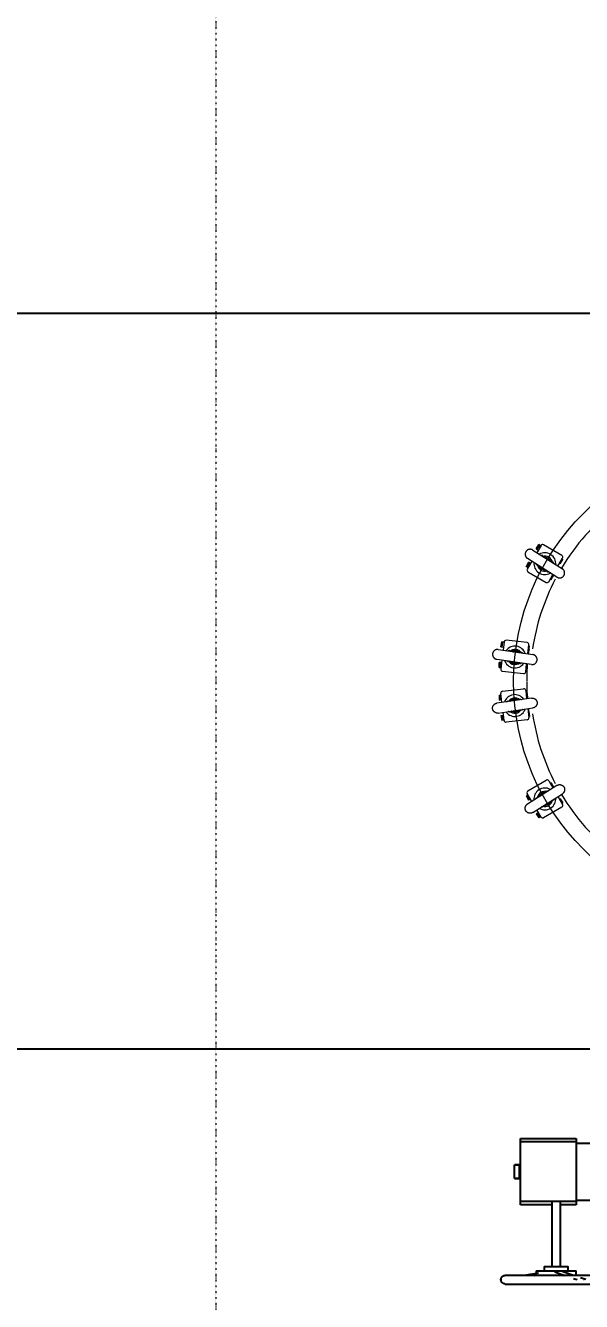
# Model space of a CAD drawing. Extents: x -181672 to 290600, y -29000 to 395522.
# Drawn here: x 8695 to 9586, y 36619 to 38665 of the extents above; entities that cross this region are included whole.
import ezdxf

# ---------------------------------------------------------------- set-up
doc = ezdxf.new("R2010")
doc.units = 0
doc.header["$LTSCALE"] = 10
doc.linetypes.add('H12PL2$0$JJP_三點線', pattern=[0.9, 0.3, -0.15, 0, -0.15, 0, -0.15, 0, -0.15])
doc.linetypes.add('XFM7P20PCW$0$CENTER', pattern=[2, 1.25, -0.25, 0.25, -0.25])
doc.layers.add('H12PL2$0$S-GRID', color=252, linetype='Continuous')
doc.layers.add('XFM7P20PCW$0$P-PCWR-20.7-P', color=252, linetype='Continuous')
doc.layers.add('XFM7Q20PCW-200K$0$PCW EQ', color=22, linetype='Continuous', lineweight=9)
doc.styles.add('XFM7P20PCW$0$Standard', font='txt.shx', dxfattribs={"bigfont": 'chineset.shx'})

# ---------------------------------------------------------------- blocks, each defined once
blk = doc.blocks.new('H12PL2')
at = {"layer": 'H12PL2$0$S-GRID', "linetype": 'H12PL2$0$JJP_三點線', "lineweight": 0}
blk.add_line((9000, 128250), (9000, -28000), dxfattribs=at)
blk = doc.blocks.new('XFM7P20PCW$0$A$C4C7F1D6B')
at = {"color": 1, "linetype": 'XFM7P20PCW$0$CENTER'}
for p, q in [((0, 203.2), (0, -203.2)), ((203.2, 0), (-254, 0))]:
    blk.add_line(p, q, dxfattribs=at)
at = {"color": 0}
blk.add_lwpolyline([(0, -136.5), (-254, -136.5), (-254, 136.5), (0, 136.5)], dxfattribs=at)
blk.add_circle((0, 0), 136.5, dxfattribs=at)
at = {"color": 0, "style": 'XFM7P20PCW$0$Standard'}
blk.add_text('SR', height=75, dxfattribs=at).set_placement((-246.3, 6.2))
blk = doc.blocks.new('XFM7P20PCW$0$SL250')
at = {"color": 3}
for p, q in [((1.905, -20.32), (1.905, 20.32)), ((4.92125, 20.32), (1.905, 20.32)), ((4.92125, -20.32), (4.92125, 20.32)), ((1.905, 15.24), (0, 15.24)), ((0, -15.24), (0, 15.24)), ((1.905, -15.24), (0, -15.24)), ((4.92125, -20.32), (1.905, -20.32))]:
    blk.add_line(p, q, dxfattribs=at)
blk = doc.blocks.new('XFM7P20PCW$0$BV-250A-T')
for p, q in [((-180, 396.1), (-179.9, 396.3)), ((-180, 395.8), (-180, 396.1)), ((-180, 395.5), (-180, 395.8)), ((-180, 395.5), (-180, 232.5)), ((-179.9, 396.9), (-179.8, 397.2)), ((-179.9, 396.6), (-179.9, 396.9)), ((-179.9, 396.3), (-179.9, 396.6)), ((-179.8, 397.2), (-179.7, 397.4)), ((-179.7, 397.4), (-179.6, 397.7)), ((-179.6, 398), (-179.4, 398.2)), ((-179.6, 397.7), (-179.6, 398)), ((-179.4, 398.2), (-179.3, 398.5)), ((-179.3, 398.5), (-179.2, 398.7)), ((-179.2, 398.7), (-179.1, 399)), ((-179.1, 399), (-178.9, 399.2)), ((-178.9, 399.2), (-178.8, 399.5)), ((-178.8, 399.5), (-178.6, 399.7)), ((-178.6, 399.7), (-178.4, 399.9)), ((-178.4, 399.9), (-178.3, 400.1)), ((-178.3, 400.1), (-178.1, 400.3)), ((-178.1, 400.3), (-177.9, 400.5)), ((-177.9, 400.5), (-177.7, 400.7)), ((-177.7, 400.7), (-177.5, 400.9)), ((-177.5, 400.9), (-177.2, 401.1)), ((-177.2, 401.1), (-177, 401.2)), ((-177, 401.2), (-176.8, 401.4)), ((-176.8, 401.4), (-176.5, 401.5)), ((-176.5, 401.5), (-176.3, 401.7)), ((-176.3, 401.7), (-176, 401.8)), ((-176, 401.8), (-175.8, 401.9)), ((-175.8, 401.9), (-175.5, 402)), ((-175.5, 402), (-175.3, 402.1)), ((-175.3, 402.1), (-175, 402.2)), ((-175, 402.2), (-174.7, 402.3)), ((-174.7, 402.3), (-174.5, 402.3)), ((-174.5, 402.3), (-174.2, 402.4)), ((-174.2, 402.4), (-173.9, 402.4)), ((-173.9, 402.4), (-173.6, 402.5)), ((-173.6, 402.5), (-173.4, 402.5)), ((-173.4, 402.5), (-173.1, 402.5)), ((-173.1, 402.5), (-173, 402.5)), ((-172.8, 401.2), (-173, 402.5)), ((-173, 402.5), (-173, 402.5)), ((-173, 402.5), (-172.7, 402.5)), ((-172.7, 402.5), (-172.4, 402.5)), ((-172.4, 402.5), (-172.2, 402.4)), ((-172.2, 402.4), (-171.9, 402.4)), ((-171.9, 402.4), (-171.6, 402.4)), ((-171.6, 402.4), (-171.3, 402.3)), ((-171.3, 402.3), (-171.1, 402.2)), ((-171.1, 402.2), (-170.8, 402.1)), ((-170.8, 402.1), (-170.5, 402.1)), ((-170.5, 402.1), (-170.3, 401.9)), ((-170.3, 401.9), (-170, 401.8)), ((-170, 401.8), (-169.8, 401.7)), ((-169.8, 401.7), (-169.5, 401.6)), ((-169.5, 401.6), (-169.3, 401.4)), ((-169.3, 401.4), (-169, 401.3)), ((-169, 401.3), (-168.8, 401.1)), ((-168.8, 401.1), (-168.6, 400.9)), ((-168.6, 400.9), (-168.4, 400.8)), ((-168.4, 400.8), (-168.2, 400.6)), ((-168.2, 400.6), (-168, 400.4)), ((-168, 400.4), (-167.8, 400.2)), ((-167.8, 400.2), (-167.6, 400)), ((-167.6, 400), (-167.4, 399.7)), ((-167.4, 399.7), (-167.3, 399.5)), ((-167.3, 399.5), (-167.1, 399.3)), ((-167.1, 399.3), (-167, 399)), ((-167, 399), (-166.8, 398.8)), ((-166.8, 398.8), (-166.7, 398.5)), ((-166.7, 398.5), (-166.6, 398.3)), ((-166.6, 398.3), (-166.5, 398)), ((-166.5, 398), (-166.4, 397.8)), ((-166.4, 397.8), (-166.3, 397.5)), ((-166.3, 397.5), (-166.2, 397.2)), ((-166.2, 397.2), (-166.2, 397)), ((-166.2, 397), (-166.1, 396.7)), ((-166.1, 396.7), (-166.1, 396.4)), ((-166.1, 396.4), (-166, 396.1)), ((-166, 396.1), (-166, 395.9)), ((-166, 395.9), (-166, 395.6)), ((-166, 395.6), (-166, 395.5)), ((-166, 395.5), (-166, 232.5)), ((-166, 395.5), (-166, 395.5)), ((-53.1, 371), (53.1, 371)), ((-53.1, 321), (-53.1, 371)), ((-47.8, 282), (-47.8, 371)), ((-11, 381), (11, 381)), ((-11, 381), (-11, 371)), ((-10.7, 373), (-11, 373)), ((-10.5, 381), (-10.5, 373)), ((-10.5, 373), (10.5, 373)), ((10.5, 373), (10.5, 381)), ((10.5, 373), (11, 373)), ((11, 371), (11, 381)), ((47.8, 282), (47.8, 371)), ((53.1, 371), (53.1, 282)), ((-166.1, 348.1), (-165.1, 342.5)), ((-162.7, 342.5), (-166, 362)), ((-159, 346), (-166, 346)), ((-159, 346), (-159, 282)), ((-152, 333.2), (-159, 333.2)), ((-152, 333.2), (-152, 294.8)), ((-160.6, 316.2), (-166.2, 300.1)), ((-49.1, 321), (-152, 321)), ((-152, 307), (-49.1, 307)), ((-53.1, 282), (-53.1, 307)), ((-166.1, 286.4), (-160.3, 303.3)), ((-159, 294.8), (-152, 294.8)), ((-170.9, 286.4), (-173, 280.3)), ((-173, 266.3), (-170, 275.1)), ((-173, 269.3), (-173, 270.3)), ((-166, 282), (-159, 282)), ((53.1, 282), (-53.1, 282)), ((-45.3, 282), (-45.3, 249.5)), ((45.3, 249.5), (45.3, 282)), ((45.3, 249.5), (-45.3, 249.5)), ((-22.7, 249.5), (-22.7, 198.7)), ((22.7, 198.7), (22.7, 249.5)), ((-180, 232.4), (-180, 232.5)), ((-180, 232.1), (-180, 232.4)), ((-180, 231.9), (-180, 232.1)), ((-179.9, 231.6), (-180, 231.9)), ((-179.9, 231.3), (-179.9, 231.6)), ((-179.8, 231), (-179.9, 231.3)), ((-179.8, 230.8), (-179.8, 231)), ((-179.7, 230.5), (-179.8, 230.8)), ((-179.6, 230.2), (-179.7, 230.5)), ((-179.5, 230), (-179.6, 230.2)), ((-179.4, 229.7), (-179.5, 230)), ((-179.3, 229.5), (-179.4, 229.7)), ((-179.2, 229.2), (-179.3, 229.5)), ((-179, 229), (-179.2, 229.2)), ((-178.9, 228.7), (-179, 229)), ((-178.7, 228.5), (-178.9, 228.7)), ((-178.6, 228.3), (-178.7, 228.5)), ((-178.4, 228), (-178.6, 228.3)), ((-178.2, 227.8), (-178.4, 228)), ((-178, 227.6), (-178.2, 227.8)), ((-177.8, 227.4), (-178, 227.6)), ((-177.6, 227.2), (-177.8, 227.4)), ((-177.4, 227.1), (-177.6, 227.2)), ((-177.2, 226.9), (-177.4, 227.1)), ((-177, 226.7), (-177.2, 226.9)), ((-176.7, 226.6), (-177, 226.7)), ((-176.5, 226.4), (-176.7, 226.6)), ((-176.2, 226.3), (-176.5, 226.4)), ((-176, 226.2), (-176.2, 226.3)), ((-175.7, 226.1), (-176, 226.2)), ((-175.5, 225.9), (-175.7, 226.1)), ((-175.2, 225.9), (-175.5, 225.9)), ((-174.9, 225.8), (-175.2, 225.9)), ((-174.7, 225.7), (-174.9, 225.8)), ((-174.4, 225.6), (-174.7, 225.7)), ((-174.1, 225.6), (-174.4, 225.6)), ((-173.8, 225.6), (-174.1, 225.6)), ((-173.6, 225.5), (-173.8, 225.6)), ((-173.3, 225.5), (-173.6, 225.5)), ((-173, 225.5), (-173.3, 225.5)), ((-172.9, 225.5), (-173, 225.5)), ((-172.6, 225.5), (-172.9, 225.5)), ((-172.4, 225.5), (-172.6, 225.5)), ((-172.1, 225.6), (-172.4, 225.5)), ((-171.8, 225.6), (-172.1, 225.6)), ((-171.5, 225.7), (-171.8, 225.6)), ((-171.3, 225.7), (-171.5, 225.7)), ((-171, 225.8), (-171.3, 225.7)), ((-170.7, 225.9), (-171, 225.8)), ((-170.5, 226), (-170.7, 225.9)), ((-170.2, 226.1), (-170.5, 226)), ((-170, 226.2), (-170.2, 226.1)), ((-169.7, 226.3), (-170, 226.2)), ((-169.5, 226.5), (-169.7, 226.3)), ((-169.2, 226.6), (-169.5, 226.5)), ((-169, 226.8), (-169.2, 226.6)), ((-168.8, 226.9), (-169, 226.8)), ((-168.5, 227.1), (-168.8, 226.9)), ((-168.3, 227.3), (-168.5, 227.1)), ((-168.1, 227.5), (-168.3, 227.3)), ((-167.9, 227.7), (-168.1, 227.5)), ((-167.7, 227.9), (-167.9, 227.7)), ((-167.6, 228.1), (-167.7, 227.9)), ((-167.4, 228.3), (-167.6, 228.1)), ((-167.2, 228.5), (-167.4, 228.3)), ((-167.1, 228.8), (-167.2, 228.5)), ((-166.9, 229), (-167.1, 228.8)), ((-166.8, 229.3), (-166.9, 229)), ((-166.7, 229.5), (-166.8, 229.3)), ((-166.6, 229.8), (-166.7, 229.5)), ((-166.4, 230), (-166.6, 229.8)), ((-166.3, 230.6), (-166.4, 230.3)), ((-166.4, 230.3), (-166.4, 230)), ((-166.2, 230.8), (-166.3, 230.6)), ((-166.1, 231.1), (-166.2, 230.8)), ((-166, 231.9), (-166.1, 231.7)), ((-166.1, 231.7), (-166.1, 231.4)), ((-166.1, 231.4), (-166.1, 231.1)), ((-166, 232.5), (-166, 232.2)), ((-166, 232.5), (-166, 232.5)), ((-166, 232.2), (-166, 231.9)), ((-107.8, 168.2), (-111.4, 168.2)), ((111.4, 168.2), (107.8, 168.2)), ((-125.6, 156.3), (-125.6, 155.6)), ((125.6, 155.6), (125.6, 156.3)), ((-125.6, -155.6), (-125.6, -156.3)), ((125.6, -156.3), (125.6, -155.6)), ((-107.8, -168.3), (-111.4, -168.3)), ((111.4, -168.3), (107.8, -168.3))]:
    blk.add_line(p, q)
blk.add_circle((0, 0), 200)
for centre, start, end in [((-111.4, 153.8), 90, 169.8685), ((111.4, 153.8), 10.1315, 90), ((-111.4, -153.8), 190.1315, 270), ((111.4, -153.8), 270, 349.8685)]:
    blk.add_arc(centre, 14.4, start, end)
blk = doc.blocks.new('XFM7P20PCW$0$A$Cde8b81a9')
at = {"layer": 'XFM7P20PCW$0$P-PCWR-20.7-P'}
for centre, radius, start, end in [((-1.8, 787.7), 133.7, 90, 270), ((-1.8, 787.7), 133.7, 270, 90), ((-68.6, 787.7), 66.9, 0, 180), ((65.1, 787.7), 66.9, 180, 0), ((0, -786), 133.7, 90, 270), ((0, -786), 133.7, 270, 90), ((-66.8, -786), 66.9, 0, 180), ((66.9, -786), 66.9, 180, 0)]:
    blk.add_arc(centre, radius, start, end, dxfattribs=at)
for name, p, rotation in [('XFM7P20PCW$0$A$C4C7F1D6B', (-1.8, 787.7), 90), ('XFM7P20PCW$0$BV-250A-T', (-1.8, 787.7), 270), ('XFM7P20PCW$0$A$C4C7F1D6B', (0, -786), 270), ('XFM7P20PCW$0$BV-250A-T', (0, -786), 89.99999999999999)]:
    blk.add_blockref(name, p, dxfattribs=dict(at, rotation=rotation))
at = {"layer": 'XFM7P20PCW$0$P-PCWR-20.7-P', "xscale": -10, "yscale": 10, "zscale": 10}
for p, rotation in [((0, 539.2), 90), ((-1.8, -537.5), 270)]:
    blk.add_blockref('XFM7P20PCW$0$SL250', p, dxfattribs=dict(at, rotation=rotation))
blk = doc.blocks.new('XFM7P20PCW')
blk.add_blockref('XFM7P20PCW$0$A$Cde8b81a9', (9859.52503, 37613.24561))
blk = doc.blocks.new('XFM7Q20PCW-200K$0$漢唐美光 8NHV4A-10FDA-NC150-M - 漢唐美光 8NHV4A-10FDA-NC150-M-V1107-CUB_L40')
for p, q in [((-727.8, -392.5), (-745, -421.8)), ((-710.9, -398.9), (-723.7, -391.4)), ((-722, -392.4), (-721.3, -391.3)), ((-714.5, -395.5), (-721.3, -391.3)), ((-715.2, -405.4), (-715.1, -405.3)), ((-715.2, -405.5), (-715.2, -405.4)), ((-714.5, -395.5), (-715.1, -396.4)), ((-685.7, -413.6), (-697.3, -406.9)), ((-696.6, -407.2), (-696.1, -406.2)), ((-689, -409.9), (-696.1, -406.2)), ((-366.6, -413.6), (-355, -406.9)), ((-363.3, -409.9), (-356.2, -406.2)), ((-355.7, -407.2), (-356.2, -406.2)), ((-341.4, -398.9), (-328.6, -391.4)), ((-337.8, -395.5), (-331, -391.3)), ((-337.8, -395.5), (-337.2, -396.4)), ((-337.1, -405.4), (-337.2, -405.3)), ((-337.1, -405.5), (-337.1, -405.4)), ((-330.3, -392.4), (-331, -391.3)), ((-324.5, -392.5), (-307.3, -421.8)), ((-743.4, -426.2), (-745.4, -429.3)), ((-738.6, -433.6), (-745.4, -429.3)), ((-738.6, -433.6), (-745.4, -429.3)), ((-737.5, -431.9), (-744.3, -427.6)), ((-743.9, -425.9), (-732.3, -432.7)), ((-728, -425.6), (-727.8, -425.5)), ((-728, -425.7), (-728, -425.6)), ((-701.8, -447.1), (-684.7, -417.7)), ((-689, -409.9), (-689.7, -411.3)), ((-350.5, -447.1), (-367.6, -417.7)), ((-363.3, -409.9), (-362.6, -411.3)), ((-324.3, -425.6), (-324.4, -425.5)), ((-324.3, -425.7), (-324.3, -425.6)), ((-308.4, -425.9), (-320, -432.7)), ((-314.8, -431.9), (-308, -427.6)), ((-313.7, -433.6), (-306.9, -429.3)), ((-313.7, -433.6), (-306.9, -429.3)), ((-308.9, -426.2), (-306.9, -429.3)), ((-738.6, -433.6), (-736.5, -430.3)), ((-718.7, -440.7), (-705.9, -448.1)), ((-715.2, -442.8), (-716.9, -446.1)), ((-709.8, -449.8), (-716.9, -446.1)), ((-708.9, -448), (-716, -444.3)), ((-714.5, -434.1), (-714.6, -434.2)), ((-708.3, -446.8), (-709.7, -449.5)), ((-588.1, -448.2), (-591.9, -482)), ((-570, -447.2), (-584.7, -445.6)), ((-582.8, -445.8), (-582.6, -444.5)), ((-574.7, -445.6), (-582.6, -444.5)), ((-574.7, -445.6), (-574.8, -446.7)), ((-541, -450.5), (-554.3, -449)), ((-545.5, -448.4), (-553.5, -447.9)), ((-553.5, -449.1), (-553.5, -447.9)), ((-545.5, -448.4), (-545.6, -450)), ((-511.3, -450.5), (-498, -449)), ((-506.8, -448.4), (-498.8, -447.9)), ((-506.8, -448.4), (-506.7, -450)), ((-498.7, -449.1), (-498.8, -447.9)), ((-482.3, -447.2), (-467.6, -445.6)), ((-477.6, -445.6), (-469.7, -444.5)), ((-477.6, -445.6), (-477.5, -446.7)), ((-469.5, -445.8), (-469.7, -444.5)), ((-464.2, -448.2), (-460.4, -482)), ((-333.6, -440.7), (-346.4, -448.1)), ((-344, -446.8), (-342.6, -449.5)), ((-343.4, -448), (-336.3, -444.3)), ((-342.5, -449.8), (-335.4, -446.1)), ((-337.8, -434.1), (-337.7, -434.2)), ((-337.1, -442.8), (-335.4, -446.1)), ((-313.7, -433.6), (-315.8, -430.3)), ((-571.3, -454.9), (-571.2, -454.8)), ((-571.2, -455), (-571.3, -454.9)), ((-542.2, -487.6), (-538.4, -453.8)), ((-510.1, -487.6), (-513.9, -453.8)), ((-481, -454.9), (-481.1, -454.8)), ((-481.1, -455), (-481, -454.9)), ((-589.2, -485.3), (-575.9, -486.8)), ((-588.7, -485.9), (-589.2, -489)), ((-581.3, -490.2), (-589.2, -489)), ((-581, -488.2), (-588.9, -487)), ((-581.3, -490.2), (-580.7, -486.3)), ((-574.8, -478.6), (-574.7, -478.5)), ((-574.8, -478.7), (-574.8, -478.6)), ((-560.2, -488.6), (-545.5, -490.3)), ((-559, -480.9), (-559, -481)), ((-556.1, -489.1), (-556.3, -492.1)), ((-548.3, -491.3), (-556.2, -490.8)), ((-548.4, -493.3), (-548.2, -490.2)), ((-492.1, -488.6), (-506.8, -490.3)), ((-503.9, -493.3), (-504.1, -490.2)), ((-504, -491.3), (-496.1, -490.8)), ((-496.2, -489.1), (-496, -492.1)), ((-493.3, -480.9), (-493.3, -481)), ((-477.5, -478.6), (-477.6, -478.5)), ((-477.5, -478.7), (-477.5, -478.6)), ((-463.1, -485.3), (-476.4, -486.8)), ((-471, -490.2), (-471.6, -486.3)), ((-471.3, -488.2), (-463.4, -487)), ((-471, -490.2), (-463.1, -489)), ((-463.6, -485.9), (-463.1, -489)), ((-556.3, -492.4), (-556.4, -492.8)), ((-548.4, -493.3), (-556.4, -492.8)), ((-503.9, -493.3), (-495.9, -492.8)), ((-496, -492.4), (-495.9, -492.8))]:
    blk.add_line(p, q)
at = {"flags": 128}
for points in [[(-695.6, -389.3), (-695.9, -389.2), (-696.1, -389), (-696.4, -388.9), (-696.7, -388.8), (-697, -388.6), (-697.3, -388.5), (-697.6, -388.4), (-697.9, -388.3), (-698.2, -388.3), (-698.6, -388.2), (-698.9, -388.2), (-699.2, -388.1), (-699.5, -388.1), (-699.8, -388.1), (-700.1, -388.1), (-700.5, -388.1), (-700.8, -388.2), (-701.1, -388.2), (-701.4, -388.3), (-701.7, -388.3), (-702, -388.4), (-702.3, -388.5), (-702.6, -388.6), (-702.9, -388.7), (-703.2, -388.9), (-703.5, -389), (-703.8, -389.1), (-704.1, -389.3), (-704.3, -389.5), (-704.6, -389.7), (-704.9, -389.9), (-705.1, -390.1), (-705.3, -390.3), (-705.6, -390.5), (-705.8, -390.7), (-706, -391), (-706.2, -391.2), (-706.4, -391.5), (-706.6, -391.8), (-706.6, -391.8)], [(-356.7, -389.3), (-356.4, -389.2), (-356.2, -389), (-355.9, -388.9), (-355.6, -388.8), (-355.3, -388.6), (-355, -388.5), (-354.7, -388.4), (-354.4, -388.3), (-354.1, -388.3), (-353.7, -388.2), (-353.4, -388.2), (-353.1, -388.1), (-352.8, -388.1), (-352.5, -388.1), (-352.2, -388.1), (-351.8, -388.1), (-351.5, -388.2), (-351.2, -388.2), (-350.9, -388.3), (-350.6, -388.3), (-350.3, -388.4), (-350, -388.5), (-349.7, -388.6), (-349.4, -388.7), (-349.1, -388.9), (-348.8, -389), (-348.5, -389.1), (-348.2, -389.3), (-347.9, -389.5), (-347.7, -389.7), (-347.4, -389.9), (-347.2, -390.1), (-347, -390.3), (-346.7, -390.5), (-346.5, -390.7), (-346.3, -391), (-346.1, -391.2), (-345.9, -391.5), (-345.7, -391.8), (-345.7, -391.8)], [(-736.6, -439.1), (-706.6, -391.8)], [(-693.1, -400.4), (-723, -447.7)], [(-715.1, -405.6), (-716.2, -406), (-717, -406.5), (-717.2, -407), (-717, -407.3), (-716.4, -407.6)], [(-715.2, -405.4), (-715.4, -405.6), (-715.5, -405.8), (-715.6, -405.9), (-715.7, -406)], [(-693.1, -400.4), (-692.9, -400.1), (-692.8, -399.8), (-692.6, -399.5), (-692.5, -399.3), (-692.4, -399), (-692.3, -398.7), (-692.2, -398.3), (-692.1, -398), (-692, -397.7), (-692, -397.4), (-691.9, -397.1), (-691.9, -396.8), (-691.9, -396.5), (-691.9, -396.1), (-691.9, -395.8), (-691.9, -395.5), (-691.9, -395.2), (-692, -394.9), (-692, -394.5), (-692.1, -394.2), (-692.2, -393.9), (-692.3, -393.6), (-692.4, -393.3), (-692.5, -393), (-692.6, -392.7), (-692.7, -392.4), (-692.9, -392.2), (-693.1, -391.9), (-693.2, -391.6), (-693.4, -391.4), (-693.6, -391.1), (-693.8, -390.9), (-694, -390.6), (-694.3, -390.4), (-694.5, -390.2), (-694.7, -390), (-695, -389.8), (-695.2, -389.6), (-695.5, -389.4), (-695.6, -389.3)], [(-359.2, -400.4), (-359.4, -400.1), (-359.5, -399.8), (-359.7, -399.5), (-359.8, -399.3), (-359.9, -399), (-360, -398.7), (-360.1, -398.3), (-360.2, -398), (-360.3, -397.7), (-360.3, -397.4), (-360.4, -397.1), (-360.4, -396.8), (-360.4, -396.5), (-360.4, -396.1), (-360.4, -395.8), (-360.4, -395.5), (-360.4, -395.2), (-360.3, -394.9), (-360.3, -394.5), (-360.2, -394.2), (-360.1, -393.9), (-360, -393.6), (-359.9, -393.3), (-359.8, -393), (-359.7, -392.7), (-359.5, -392.4), (-359.4, -392.2), (-359.2, -391.9), (-359.1, -391.6), (-358.9, -391.4), (-358.7, -391.1), (-358.5, -390.9), (-358.3, -390.6), (-358, -390.4), (-357.8, -390.2), (-357.6, -390), (-357.3, -389.8), (-357.1, -389.6), (-356.8, -389.4), (-356.7, -389.3)], [(-359.2, -400.4), (-329.3, -447.7)], [(-315.7, -439.1), (-345.7, -391.8)], [(-337.2, -405.6), (-336.1, -406), (-335.3, -406.5), (-335.1, -407), (-335.3, -407.3), (-335.9, -407.6)], [(-337.1, -405.4), (-336.9, -405.6), (-336.8, -405.8), (-336.7, -405.9), (-336.6, -406)], [(-727.7, -424.9), (-727.7, -424.9), (-727.7, -425), (-727.8, -425.3), (-728, -425.5)], [(-702, -414.7), (-702, -414.6), (-701.9, -414.5), (-701.8, -414.2), (-701.7, -414)], [(-350.3, -414.7), (-350.3, -414.6), (-350.3, -414.5), (-350.5, -414.2), (-350.6, -414)], [(-324.6, -424.9), (-324.6, -424.9), (-324.6, -425), (-324.5, -425.3), (-324.3, -425.5)], [(-736.6, -439.1), (-736.7, -439.4), (-736.9, -439.7), (-737, -440), (-737.2, -440.3), (-737.3, -440.6), (-737.4, -440.9), (-737.5, -441.2), (-737.6, -441.5), (-737.6, -441.8), (-737.7, -442.1), (-737.7, -442.4), (-737.8, -442.8), (-737.8, -443.1), (-737.8, -443.4), (-737.8, -443.7), (-737.8, -444), (-737.8, -444.3), (-737.7, -444.7), (-737.7, -445), (-737.6, -445.3), (-737.5, -445.6), (-737.4, -445.9), (-737.3, -446.2), (-737.2, -446.5), (-737.1, -446.8), (-736.9, -447.1), (-736.8, -447.4), (-736.6, -447.6), (-736.4, -447.9), (-736.2, -448.2), (-736, -448.4), (-735.8, -448.7), (-735.6, -448.9), (-735.4, -449.1), (-735.2, -449.4), (-734.9, -449.6), (-734.7, -449.8), (-734.4, -450), (-734.2, -450.1), (-734.1, -450.2)], [(-736.1, -438.4), (-736.6, -439.1)], [(-734.1, -450.2), (-733.8, -450.4), (-733.5, -450.5), (-733.2, -450.6), (-733, -450.8), (-732.7, -450.9), (-732.4, -451), (-732.1, -451.1), (-731.7, -451.2), (-731.4, -451.3), (-731.1, -451.3), (-730.8, -451.4), (-730.5, -451.4), (-730.2, -451.4), (-729.8, -451.4), (-729.5, -451.4), (-729.2, -451.4), (-728.9, -451.4), (-728.6, -451.3), (-728.3, -451.3), (-727.9, -451.2), (-727.6, -451.1), (-727.3, -451), (-727, -450.9), (-726.7, -450.8), (-726.4, -450.7), (-726.1, -450.5), (-725.9, -450.4), (-725.6, -450.2), (-725.3, -450), (-725.1, -449.9), (-724.8, -449.7), (-724.6, -449.5), (-724.3, -449.2), (-724.1, -449), (-723.9, -448.8), (-723.7, -448.5), (-723.5, -448.3), (-723.3, -448), (-723.1, -447.8), (-723, -447.7)], [(-714.4, -433.9), (-713.4, -433.5), (-712.7, -433), (-712.4, -432.6), (-712.7, -432.2), (-713.3, -431.9)], [(-714.4, -434.1), (-714.3, -433.9), (-714.2, -433.7), (-714, -433.6), (-714, -433.6)], [(-577.1, -494.4), (-568.9, -439)], [(-559.8, -432.3), (-560.2, -432.3), (-560.5, -432.2), (-560.8, -432.2), (-561.1, -432.2), (-561.4, -432.2), (-561.8, -432.3), (-562.1, -432.3), (-562.4, -432.3), (-562.7, -432.4), (-563, -432.5), (-563.3, -432.6), (-563.6, -432.7), (-563.9, -432.8), (-564.2, -432.9), (-564.5, -433), (-564.8, -433.2), (-565.1, -433.3), (-565.3, -433.5), (-565.6, -433.7), (-565.9, -433.9), (-566.1, -434.1), (-566.4, -434.3), (-566.6, -434.5), (-566.8, -434.7), (-567, -435), (-567.2, -435.2), (-567.4, -435.5), (-567.6, -435.7), (-567.8, -436), (-568, -436.3), (-568.1, -436.5), (-568.3, -436.8), (-568.4, -437.1), (-568.5, -437.4), (-568.6, -437.7), (-568.7, -438), (-568.8, -438.3), (-568.9, -438.6), (-568.9, -439), (-568.9, -439)], [(-553.1, -441.4), (-561.3, -496.8)], [(-553.1, -441.4), (-553.1, -441.1), (-553, -440.8), (-553, -440.4), (-553, -440.1), (-553, -439.8), (-553, -439.5), (-553.1, -439.2), (-553.1, -438.8), (-553.2, -438.5), (-553.3, -438.2), (-553.4, -437.9), (-553.5, -437.6), (-553.6, -437.3), (-553.7, -437), (-553.8, -436.7), (-554, -436.4), (-554.1, -436.2), (-554.3, -435.9), (-554.5, -435.6), (-554.7, -435.4), (-554.9, -435.1), (-555.1, -434.9), (-555.3, -434.6), (-555.5, -434.4), (-555.7, -434.2), (-556, -434), (-556.2, -433.8), (-556.5, -433.6), (-556.8, -433.4), (-557.1, -433.3), (-557.3, -433.1), (-557.6, -433), (-557.9, -432.8), (-558.2, -432.7), (-558.5, -432.6), (-558.8, -432.5), (-559.1, -432.4), (-559.4, -432.4), (-559.8, -432.3), (-559.8, -432.3)], [(-499.2, -441.4), (-499.2, -441.1), (-499.3, -440.8), (-499.3, -440.4), (-499.3, -440.1), (-499.3, -439.8), (-499.3, -439.5), (-499.2, -439.2), (-499.2, -438.8), (-499.1, -438.5), (-499, -438.2), (-498.9, -437.9), (-498.8, -437.6), (-498.7, -437.3), (-498.6, -437), (-498.5, -436.7), (-498.3, -436.4), (-498.2, -436.2), (-498, -435.9), (-497.8, -435.6), (-497.6, -435.4), (-497.4, -435.1), (-497.2, -434.9), (-497, -434.6), (-496.8, -434.4), (-496.5, -434.2), (-496.3, -434), (-496.1, -433.8), (-495.8, -433.6), (-495.5, -433.4), (-495.2, -433.3), (-495, -433.1), (-494.7, -433), (-494.4, -432.8), (-494.1, -432.7), (-493.8, -432.6), (-493.5, -432.5), (-493.2, -432.4), (-492.9, -432.4), (-492.5, -432.3), (-492.5, -432.3)], [(-499.2, -441.4), (-491, -496.8)], [(-492.5, -432.3), (-492.1, -432.3), (-491.8, -432.2), (-491.5, -432.2), (-491.2, -432.2), (-490.9, -432.2), (-490.5, -432.3), (-490.2, -432.3), (-489.9, -432.3), (-489.6, -432.4), (-489.3, -432.5), (-489, -432.6), (-488.7, -432.7), (-488.4, -432.8), (-488.1, -432.9), (-487.8, -433), (-487.5, -433.2), (-487.2, -433.3), (-486.9, -433.5), (-486.7, -433.7), (-486.4, -433.9), (-486.2, -434.1), (-485.9, -434.3), (-485.7, -434.5), (-485.5, -434.7), (-485.3, -435), (-485.1, -435.2), (-484.9, -435.5), (-484.7, -435.7), (-484.5, -436), (-484.3, -436.3), (-484.2, -436.5), (-484, -436.8), (-483.9, -437.1), (-483.8, -437.4), (-483.7, -437.7), (-483.6, -438), (-483.5, -438.3), (-483.4, -438.6), (-483.4, -439), (-483.4, -439)], [(-475.1, -494.4), (-483.4, -439)], [(-337.9, -433.9), (-338.8, -433.5), (-339.6, -433), (-339.9, -432.6), (-339.6, -432.2), (-339, -431.9)], [(-337.9, -434.1), (-338, -433.9), (-338.1, -433.7), (-338.3, -433.6), (-338.3, -433.6)], [(-318.2, -450.2), (-318.5, -450.4), (-318.8, -450.5), (-319.1, -450.6), (-319.3, -450.8), (-319.6, -450.9), (-319.9, -451), (-320.2, -451.1), (-320.6, -451.2), (-320.9, -451.3), (-321.2, -451.3), (-321.5, -451.4), (-321.8, -451.4), (-322.1, -451.4), (-322.5, -451.4), (-322.8, -451.4), (-323.1, -451.4), (-323.4, -451.4), (-323.7, -451.3), (-324, -451.3), (-324.4, -451.2), (-324.7, -451.1), (-325, -451), (-325.3, -450.9), (-325.6, -450.8), (-325.9, -450.7), (-326.2, -450.5), (-326.4, -450.4), (-326.7, -450.2), (-327, -450), (-327.2, -449.9), (-327.5, -449.7), (-327.7, -449.5), (-328, -449.2), (-328.2, -449), (-328.4, -448.8), (-328.6, -448.5), (-328.8, -448.3), (-329, -448), (-329.2, -447.8), (-329.3, -447.7)], [(-315.7, -439.1), (-315.6, -439.4), (-315.4, -439.7), (-315.3, -440), (-315.1, -440.3), (-315, -440.6), (-314.9, -440.9), (-314.8, -441.2), (-314.7, -441.5), (-314.7, -441.8), (-314.6, -442.1), (-314.6, -442.4), (-314.5, -442.8), (-314.5, -443.1), (-314.5, -443.4), (-314.5, -443.7), (-314.5, -444), (-314.5, -444.3), (-314.6, -444.7), (-314.6, -445), (-314.7, -445.3), (-314.8, -445.6), (-314.9, -445.9), (-315, -446.2), (-315.1, -446.5), (-315.2, -446.8), (-315.4, -447.1), (-315.5, -447.4), (-315.7, -447.6), (-315.9, -447.9), (-316.1, -448.2), (-316.2, -448.4), (-316.5, -448.7), (-316.7, -448.9), (-316.9, -449.1), (-317.1, -449.4), (-317.4, -449.6), (-317.6, -449.8), (-317.9, -450), (-318.1, -450.1), (-318.2, -450.2)], [(-316.2, -438.4), (-315.7, -439.1)], [(-571.1, -455.1), (-572, -455.9), (-572.5, -456.7), (-572.5, -457.2), (-572.1, -457.4), (-571.5, -457.5)], [(-571.3, -455), (-571.3, -455.2), (-571.4, -455.4), (-571.5, -455.6), (-571.5, -455.7)], [(-555.4, -458), (-555.5, -458), (-555.5, -457.9), (-555.5, -457.6), (-555.5, -457.3)], [(-496.9, -458), (-496.8, -458), (-496.8, -457.9), (-496.8, -457.6), (-496.8, -457.3)], [(-481.2, -455.1), (-480.3, -455.9), (-479.8, -456.7), (-479.8, -457.2), (-480.2, -457.4), (-480.8, -457.5)], [(-481, -455), (-481, -455.2), (-480.9, -455.4), (-480.8, -455.6), (-480.8, -455.7)], [(-574.8, -477.8), (-574.8, -477.8), (-574.8, -478), (-574.8, -478.3), (-574.8, -478.5)], [(-559, -480.6), (-558.3, -479.9), (-557.8, -479.2), (-557.7, -478.7), (-558.1, -478.4), (-558.8, -478.4)], [(-559, -480.9), (-558.9, -480.6), (-558.8, -480.4), (-558.8, -480.3), (-558.7, -480.2)], [(-493.3, -480.6), (-494, -479.9), (-494.5, -479.2), (-494.6, -478.7), (-494.2, -478.4), (-493.5, -478.4)], [(-493.3, -480.9), (-493.4, -480.6), (-493.4, -480.4), (-493.5, -480.3), (-493.6, -480.2)], [(-477.5, -477.8), (-477.5, -477.8), (-477.5, -478), (-477.5, -478.3), (-477.5, -478.5)], [(-577.1, -494.4), (-577.2, -494.8), (-577.2, -495.1), (-577.2, -495.4), (-577.2, -495.7), (-577.2, -496), (-577.2, -496.4), (-577.2, -496.7), (-577.1, -497), (-577.1, -497.3), (-577, -497.6), (-576.9, -497.9), (-576.8, -498.2), (-576.7, -498.5), (-576.6, -498.8), (-576.4, -499.1), (-576.3, -499.4), (-576.1, -499.7), (-576, -500), (-575.8, -500.2), (-575.6, -500.5), (-575.4, -500.7), (-575.2, -501), (-575, -501.2), (-574.7, -501.4), (-574.5, -501.6), (-574.3, -501.8), (-574, -502), (-573.7, -502.2), (-573.5, -502.4), (-573.2, -502.6), (-572.9, -502.7), (-572.6, -502.9), (-572.3, -503), (-572, -503.1), (-571.7, -503.2), (-571.4, -503.3), (-571.1, -503.4), (-570.8, -503.5), (-570.5, -503.5), (-570.4, -503.5)], [(-570.4, -503.5), (-570.1, -503.6), (-569.8, -503.6), (-569.5, -503.6), (-569.1, -503.6), (-568.8, -503.6), (-568.5, -503.6), (-568.2, -503.5), (-567.9, -503.5), (-567.5, -503.4), (-567.2, -503.4), (-566.9, -503.3), (-566.6, -503.2), (-566.3, -503.1), (-566, -502.9), (-565.7, -502.8), (-565.5, -502.7), (-565.2, -502.5), (-564.9, -502.3), (-564.6, -502.2), (-564.4, -502), (-564.1, -501.8), (-563.9, -501.6), (-563.7, -501.3), (-563.4, -501.1), (-563.2, -500.9), (-563, -500.6), (-562.8, -500.4), (-562.6, -500.1), (-562.4, -499.9), (-562.3, -499.6), (-562.1, -499.3), (-562, -499), (-561.9, -498.7), (-561.7, -498.4), (-561.6, -498.1), (-561.5, -497.8), (-561.5, -497.5), (-561.4, -497.2), (-561.3, -496.9), (-561.3, -496.8)], [(-481.9, -503.5), (-482.2, -503.6), (-482.5, -503.6), (-482.8, -503.6), (-483.2, -503.6), (-483.5, -503.6), (-483.8, -503.6), (-484.1, -503.5), (-484.4, -503.5), (-484.8, -503.4), (-485.1, -503.4), (-485.4, -503.3), (-485.7, -503.2), (-486, -503.1), (-486.3, -502.9), (-486.6, -502.8), (-486.8, -502.7), (-487.1, -502.5), (-487.4, -502.3), (-487.7, -502.2), (-487.9, -502), (-488.2, -501.8), (-488.4, -501.6), (-488.6, -501.3), (-488.9, -501.1), (-489.1, -500.9), (-489.3, -500.6), (-489.5, -500.4), (-489.7, -500.1), (-489.8, -499.9), (-490, -499.6), (-490.2, -499.3), (-490.3, -499), (-490.4, -498.7), (-490.6, -498.4), (-490.7, -498.1), (-490.8, -497.8), (-490.8, -497.5), (-490.9, -497.2), (-491, -496.9), (-491, -496.8)], [(-475.1, -494.4), (-475.1, -494.8), (-475.1, -495.1), (-475.1, -495.4), (-475.1, -495.7), (-475.1, -496), (-475.1, -496.4), (-475.1, -496.7), (-475.2, -497), (-475.2, -497.3), (-475.3, -497.6), (-475.4, -497.9), (-475.5, -498.2), (-475.6, -498.5), (-475.7, -498.8), (-475.9, -499.1), (-476, -499.4), (-476.2, -499.7), (-476.3, -500), (-476.5, -500.2), (-476.7, -500.5), (-476.9, -500.7), (-477.1, -501), (-477.3, -501.2), (-477.6, -501.4), (-477.8, -501.6), (-478, -501.8), (-478.3, -502), (-478.6, -502.2), (-478.8, -502.4), (-479.1, -502.6), (-479.4, -502.7), (-479.7, -502.9), (-480, -503), (-480.3, -503.1), (-480.6, -503.2), (-480.9, -503.3), (-481.2, -503.4), (-481.5, -503.5), (-481.8, -503.5), (-481.9, -503.5)]]:
    blk.add_lwpolyline(points, dxfattribs=at)
blk.add_circle((-526.1, -89.9), 380)
for centre, radius, start, end in [((-526.1, -89.9), 353.5, 217.7876, 239.1505), ((-526.1, -89.9), 353.5, 300.8495, 322.2124), ((-714.8, -419.8), 17.5, 84.0901, 210.8197), ((-725.2, -394), 3, 59.6714, 149.6714), ((-714.8, -419.8), 12.2, 97.8485, 198.1491), ((-528.9, -94.7), 353.5, 241.6598, 242.2578), ((-526.1, -89.9), 353.5, 242.3665, 261.555), ((-526.1, -89.9), 353.5, 278.445, 297.6335), ((-523.4, -94.7), 353.5, 297.7422, 298.3402), ((-337.5, -419.8), 17.5, 329.1803, 95.9099), ((-337.5, -419.8), 12.2, 341.8509, 82.1515), ((-327.1, -394), 3, 30.3286, 120.3286), ((-742.4, -423.3), 3, 149.6714, 239.6714), ((-714.8, -419.8), 10.5, 167.5838, 175.546), ((-714.8, -419.8), 10.5, 183.5885, 187.9993), ((-714.9, -420.1), 10, 113.056, 186.2213), ((-714.9, -420.1), 8.5, 129.6714, 170.9447), ((-714.8, -419.8), 8.5, 159.2801, 166.6341), ((-714.8, -419.8), 17.5, 263.4223, 29.3615), ((-714.8, -419.8), 12.2, 277.4571, 16.6536), ((-714.8, -419.8), 10.5, 285.643, 299.6714), ((-714.9, -420.1), 10, 287.9496, 6.9773), ((-714.9, -420.1), 8.5, 302.1685, 350.4239), ((-714.8, -419.8), 10.5, 299.6991, 304.7254), ((-714.8, -419.8), 8.5, 324.6013, 340.4068), ((-714.8, -419.8), 10.5, 347.5838, 355.546), ((-714.8, -419.8), 10.5, 3.5885, 8.576), ((-687.3, -416.2), 3, 329.6714, 59.6714), ((-365, -416.2), 3, 120.3286, 210.3286), ((-337.5, -419.8), 17.5, 150.6385, 276.5777), ((-337.5, -419.8), 12.2, 163.3464, 262.5429), ((-337.5, -419.8), 10.5, 171.424, 176.4115), ((-337.5, -419.8), 10.5, 184.454, 192.4162), ((-337.4, -420.1), 10, 173.0227, 252.0504), ((-337.4, -420.1), 8.5, 189.5761, 237.8315), ((-337.5, -419.8), 8.5, 199.5932, 215.3987), ((-337.5, -419.8), 10.5, 235.2746, 240.3009), ((-337.5, -419.8), 10.5, 240.3286, 254.357), ((-337.4, -420.1), 10, 353.7787, 66.944), ((-337.4, -420.1), 8.5, 9.0553, 50.3286), ((-337.5, -419.8), 8.5, 13.3659, 20.7199), ((-337.5, -419.8), 10.5, 4.454, 12.4162), ((-337.5, -419.8), 10.5, 352.0007, 356.4115), ((-309.9, -423.3), 3, 300.3286, 30.3286), ((-704.4, -445.5), 3, 239.6714, 329.6714), ((-585.1, -448.6), 3, 83.5571, 173.5571), ((-526.7, -95.4), 353.5, 261.7397, 263.0368), ((-526.7, -95.4), 353.5, 265.5424, 270), ((-525.6, -95.4), 353.5, 270, 274.4576), ((-525.6, -95.4), 353.5, 276.9632, 278.2603), ((-467.2, -448.6), 3, 6.4429, 96.4429), ((-347.9, -445.5), 3, 210.3286, 300.3286), ((-565.1, -467.9), 17.5, 107.9758, 233.6909), ((-565.1, -467.9), 12.2, 121.6905, 222.0348), ((-565.1, -467.9), 10.5, 130.4371, 214.4222), ((-565.1, -468.3), 10, 136.9418, 210.2829), ((-565.1, -468.3), 8.5, 153.5571, 194.7184), ((-565.1, -467.9), 8.5, 183.1435, 190.5198), ((-565.1, -467.9), 8.5, 192.2064, 197.406), ((-565.1, -467.9), 17.5, 287.308, 54.4879), ((-565.1, -467.9), 12.2, 301.3428, 40.5393), ((-565.1, -467.9), 10.5, 309.6357, 33.4349), ((-565.1, -468.3), 10, 311.8353, 30.863), ((-565.1, -468.3), 8.5, 326.0542, 14.3096), ((-565.1, -467.9), 8.5, 348.487, 4.2925), ((-541.4, -453.5), 3, 353.5571, 83.5571), ((-510.9, -453.5), 3, 96.4429, 186.4429), ((-487.2, -467.9), 17.5, 125.5121, 252.692), ((-487.2, -467.9), 12.2, 139.4607, 238.6572), ((-487.2, -467.9), 10.5, 146.5651, 230.3643), ((-487.2, -468.3), 10, 149.137, 228.1647), ((-487.2, -468.3), 8.5, 165.6904, 213.9458), ((-487.2, -467.9), 8.5, 175.7075, 191.513), ((-487.2, -467.9), 17.5, 306.3091, 72.0242), ((-487.2, -467.9), 12.2, 317.9652, 58.3095), ((-487.2, -467.9), 10.5, 325.5778, 49.5629), ((-487.2, -468.3), 10, 329.7171, 43.0582), ((-487.2, -468.3), 8.5, 345.2816, 26.4429), ((-487.2, -467.9), 8.5, 342.594, 347.7936), ((-487.2, -467.9), 8.5, 349.4802, 356.8565), ((-588.9, -482.3), 3, 173.5571, 263.5571), ((-565.1, -467.9), 10.5, 207.5971, 214.5287), ((-545.2, -487.3), 3, 263.5571, 353.5571), ((-507.1, -487.3), 3, 186.4429, 276.4429), ((-487.2, -467.9), 10.5, 325.4713, 332.4029), ((-463.4, -482.3), 3, 276.4429, 6.4429)]:
    blk.add_arc(centre, radius, start, end)
for points, knots in [([(-726.4, -423.6), (-726.5, -423.5), (-726.6, -423.4), (-726.8, -423.3), (-726.9, -423.2), (-727, -423.1), (-727, -423.1), (-727.1, -423.1), (-727.1, -423), (-727.2, -423), (-727.2, -423), (-727.3, -423), (-727.3, -423), (-727.3, -423), (-727.3, -423), (-727.4, -423), (-727.4, -423), (-727.5, -423), (-727.5, -423.1), (-727.6, -423.1), (-727.7, -423.3), (-727.8, -423.6), (-727.9, -424), (-727.9, -424.7), (-727.8, -425.1), (-727.8, -425.4)], [0, 0, 0, 0, 0.015625, 0.03125, 0.046875, 0.0546875, 0.0625, 0.0703125, 0.078125, 0.09375, 0.109375, 0.1171875, 0.1210938, 0.125, 0.1328125, 0.140625, 0.15625, 0.171875, 0.1875, 0.21875, 0.25, 0.3125, 0.375, 0.4375, 0.5, 0.5, 0.5, 0.5]), ([(-702.6, -416.4), (-702.6, -416.4), (-702.6, -416.5), (-702.5, -416.5), (-702.5, -416.5), (-702.4, -416.5), (-702.4, -416.5), (-702.4, -416.5), (-702.4, -416.5), (-702.3, -416.5), (-702.3, -416.5), (-702.3, -416.5), (-702.2, -416.5), (-702.1, -416.5), (-702.1, -416.4), (-702, -416.3), (-701.8, -416), (-701.8, -415.5), (-701.8, -414.9), (-701.8, -414.4), (-701.9, -414.1)], [0.0625, 0.0625, 0.0625, 0.0625, 0.0703125, 0.078125, 0.09375, 0.109375, 0.1171875, 0.1210938, 0.125, 0.1328125, 0.140625, 0.15625, 0.171875, 0.1875, 0.21875, 0.25, 0.3125, 0.375, 0.4375, 0.5, 0.5, 0.5, 0.5]), ([(-349.7, -416.4), (-349.7, -416.4), (-349.7, -416.5), (-349.8, -416.5), (-349.8, -416.5), (-349.9, -416.5), (-349.9, -416.5), (-349.9, -416.5), (-349.9, -416.5), (-350, -416.5), (-350, -416.5), (-350, -416.5), (-350.1, -416.5), (-350.2, -416.5), (-350.2, -416.4), (-350.3, -416.3), (-350.4, -416), (-350.5, -415.5), (-350.5, -414.9), (-350.5, -414.4), (-350.4, -414.1)], [0.0625, 0.0625, 0.0625, 0.0625, 0.0703125, 0.078125, 0.09375, 0.109375, 0.1171875, 0.1210938, 0.125, 0.1328125, 0.140625, 0.15625, 0.171875, 0.1875, 0.21875, 0.25, 0.3125, 0.375, 0.4375, 0.5, 0.5, 0.5, 0.5]), ([(-325.9, -423.6), (-325.8, -423.5), (-325.7, -423.4), (-325.5, -423.3), (-325.4, -423.2), (-325.3, -423.1), (-325.3, -423.1), (-325.2, -423.1), (-325.2, -423), (-325.1, -423), (-325.1, -423), (-325, -423), (-325, -423), (-325, -423), (-325, -423), (-324.9, -423), (-324.9, -423), (-324.8, -423), (-324.8, -423.1), (-324.7, -423.1), (-324.6, -423.3), (-324.5, -423.6), (-324.4, -424), (-324.4, -424.7), (-324.5, -425.1), (-324.5, -425.4)], [0, 0, 0, 0, 0.015625, 0.03125, 0.046875, 0.0546875, 0.0625, 0.0703125, 0.078125, 0.09375, 0.109375, 0.1171875, 0.1210938, 0.125, 0.1328125, 0.140625, 0.15625, 0.171875, 0.1875, 0.21875, 0.25, 0.3125, 0.375, 0.4375, 0.5, 0.5, 0.5, 0.5]), ([(-555.3, -459.9), (-555.3, -459.9), (-555.3, -459.9), (-555.3, -459.9), (-555.2, -459.9), (-555.1, -459.9), (-555.1, -459.9), (-555.1, -459.9), (-555.1, -459.9), (-555, -459.9), (-555, -459.9), (-555, -459.9), (-554.9, -459.9), (-554.9, -459.8), (-554.9, -459.8), (-554.8, -459.7), (-554.8, -459.5), (-554.8, -459.2), (-554.9, -458.7), (-555.2, -458.2), (-555.4, -457.7), (-555.6, -457.5)], [0.061959, 0.061959, 0.061959, 0.061959, 0.0625, 0.0703125, 0.078125, 0.09375, 0.109375, 0.1171875, 0.1210938, 0.125, 0.1328125, 0.140625, 0.15625, 0.171875, 0.1875, 0.21875, 0.25, 0.3125, 0.375, 0.4375, 0.5, 0.5, 0.5, 0.5]), ([(-497, -459.9), (-497, -459.9), (-497, -459.9), (-497, -459.9), (-497.1, -459.9), (-497.2, -459.9), (-497.2, -459.9), (-497.2, -459.9), (-497.2, -459.9), (-497.3, -459.9), (-497.3, -459.9), (-497.3, -459.9), (-497.4, -459.9), (-497.4, -459.8), (-497.4, -459.8), (-497.5, -459.7), (-497.5, -459.5), (-497.5, -459.2), (-497.4, -458.7), (-497.1, -458.2), (-496.9, -457.7), (-496.7, -457.5)], [0.061959, 0.061959, 0.061959, 0.061959, 0.0625, 0.0703125, 0.078125, 0.09375, 0.109375, 0.1171875, 0.1210938, 0.125, 0.1328125, 0.140625, 0.15625, 0.171875, 0.1875, 0.21875, 0.25, 0.3125, 0.375, 0.4375, 0.5, 0.5, 0.5, 0.5]), ([(-574.2, -476.1), (-574.3, -476.1), (-574.4, -476), (-574.6, -476), (-574.8, -475.9), (-574.9, -475.9), (-574.9, -475.9), (-575, -475.9), (-575, -475.9), (-575.1, -475.9), (-575.1, -475.9), (-575.2, -475.9), (-575.2, -475.9), (-575.2, -475.9), (-575.2, -475.9), (-575.3, -476), (-575.3, -476), (-575.3, -476), (-575.4, -476.1), (-575.4, -476.2), (-575.5, -476.3), (-575.5, -476.6), (-575.3, -477.1), (-575.1, -477.7), (-574.8, -478.1), (-574.7, -478.3)], [0, 0, 0, 0, 0.015625, 0.03125, 0.046875, 0.0546875, 0.0625, 0.0703125, 0.078125, 0.09375, 0.109375, 0.1171875, 0.1210938, 0.125, 0.1328125, 0.140625, 0.15625, 0.171875, 0.1875, 0.21875, 0.25, 0.3125, 0.375, 0.4375, 0.5, 0.5, 0.5, 0.5]), ([(-478.1, -476.1), (-478, -476.1), (-477.9, -476), (-477.7, -476), (-477.5, -475.9), (-477.4, -475.9), (-477.4, -475.9), (-477.3, -475.9), (-477.2, -475.9), (-477.2, -475.9), (-477.2, -475.9), (-477.1, -475.9), (-477.1, -475.9), (-477.1, -475.9), (-477.1, -475.9), (-477, -476), (-477, -476), (-477, -476), (-476.9, -476.1), (-476.9, -476.2), (-476.8, -476.3), (-476.8, -476.6), (-477, -477.1), (-477.2, -477.7), (-477.5, -478.1), (-477.6, -478.3)], [0, 0, 0, 0, 0.015625, 0.03125, 0.046875, 0.0546875, 0.0625, 0.0703125, 0.078125, 0.09375, 0.109375, 0.1171875, 0.1210938, 0.125, 0.1328125, 0.140625, 0.15625, 0.171875, 0.1875, 0.21875, 0.25, 0.3125, 0.375, 0.4375, 0.5, 0.5, 0.5, 0.5])]:
    blk.add_open_spline(points, degree=3, knots=knots)
for points in [[(-723.3, -418.8), (-723.3, -418.5), (-723.3, -418.3), (-723.2, -418)], [(-329, -418.8), (-329, -418.5), (-329, -418.3), (-329.1, -418)], [(-573.3, -470.5), (-573.4, -470.2), (-573.4, -470), (-573.5, -469.7)], [(-479, -470.5), (-478.9, -470.2), (-478.9, -470), (-478.8, -469.7)]]:
    blk.add_open_spline(points, degree=3)
blk = doc.blocks.new('XFM7Q20PCW-200K')
at = {"color": 9}
blk.add_lwpolyline([(709.3, 38204.1), (11943, 38204.1), (11943, 37024.1), (709.3, 37024.1)], close=True, dxfattribs=at)
at = {"layer": 'XFM7Q20PCW-200K$0$PCW EQ', "rotation": 270}
blk.add_blockref('XFM7Q20PCW-200K$0$漢唐美光 8NHV4A-10FDA-NC150-M - 漢唐美光 8NHV4A-10FDA-NC150-M-V1107-CUB_L40', (9947.2, 37087.7), dxfattribs=at)

msp = doc.modelspace()

# ---------------------------------------------------------------- block references
for name in ['XFM7P20PCW', 'XFM7Q20PCW-200K', 'H12PL2']:
    msp.add_blockref(name, (0, 0))

doc.saveas('drawing.dxf')
